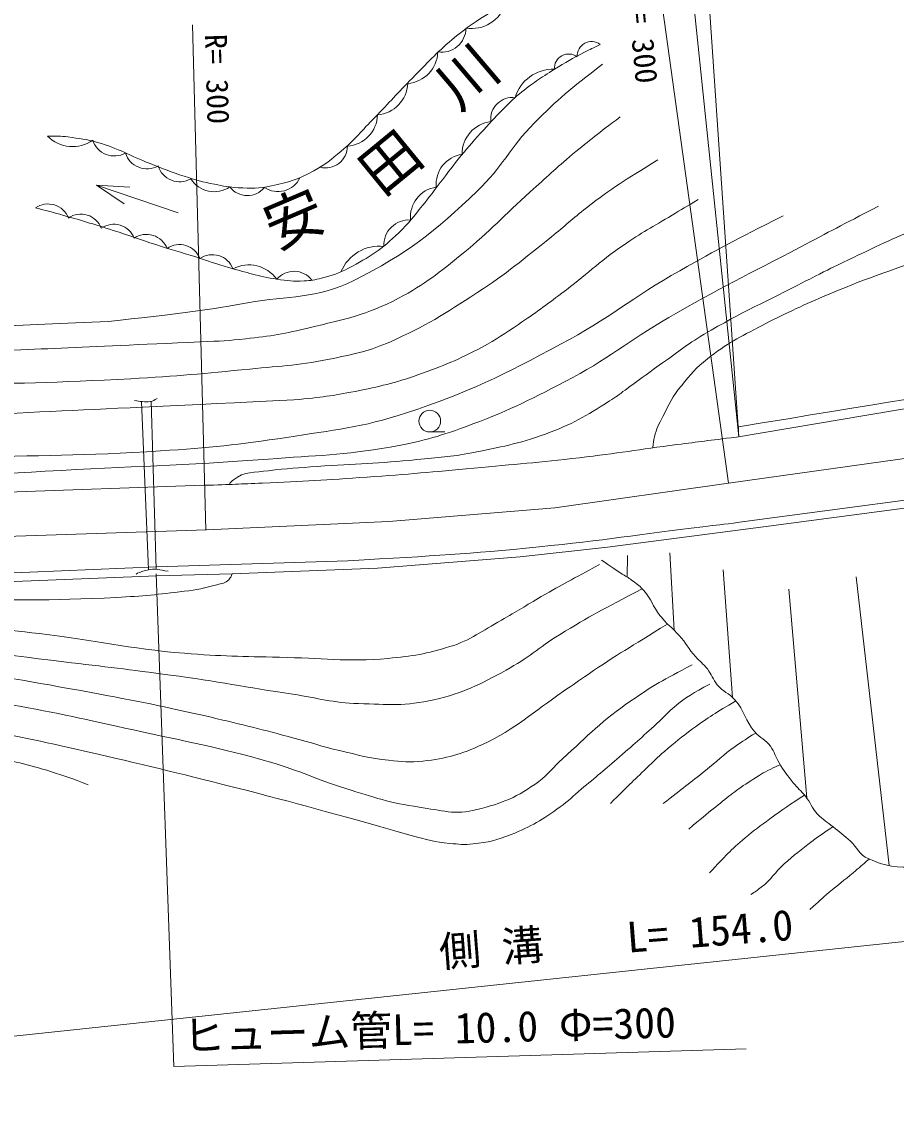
# Model space of a CAD drawing. Units: millimetres, scale not verified. Extents: x 40000 to 680000, y 20000 to 380000.
# Drawn here: x 372147 to 424431, y 253301 to 318364 of the extents above; entities that cross this region are included whole.
import ezdxf
from ezdxf.enums import TextEntityAlignment as Align

# ---------------------------------------------------------------- set-up
doc = ezdxf.new("R2010")
doc.units = ezdxf.units.MM
doc.header["$LTSCALE"] = 1000
doc.layers.add('M-BGD', color=7, linetype='Continuous', lineweight=13)
doc.layers.add('M-STR-HTXT', color=7, linetype='Continuous', lineweight=13)
doc.styles.add('ＭＳ ゴシック', font='')
doc.styles.get('ＭＳ ゴシック').set_extended_font_data('MS Gothic')

msp = doc.modelspace()

# ---------------------------------------------------------------- linework, layer by layer
at = {"layer": 'M-BGD'}
for p, q in [((376609, 308603), (381490, 306934)), ((376609, 308603), (378269, 307488)), ((376609, 308603), (378604, 308468)), ((445275, 298657), (414882, 293540)), ((379300, 295667), (379716, 285600)), ((379881, 295676), (380183, 285634)), ((415066, 288443), (469222, 295687)), ((396539, 293846), (397446, 293846)), ((383037, 290655), (334858, 288980)), ((408362, 286462), (408352, 285165)), ((410902, 286616), (411154, 281993)), ((336015, 283959), (380202, 285785)), ((380202, 285785), (391640, 286151)), ((414081, 285601), (414639, 277979)), ((422044, 285183), (424011, 267923)), ((418016, 284439), (419076, 271966))]:
    msp.add_line(p, q, dxfattribs=at)
for points in [[(393410, 285705), (401941, 286382), (407165, 286964), (416489, 288176), (469330, 295167)], [(336078, 283490), (380225, 285242), (384720, 285357), (393410, 285705)]]:
    msp.add_lwpolyline(points, dxfattribs=at)
msp.add_circle((396539, 294494), 648, dxfattribs=at)
for centre, radius, start, end in [((399023, 320124), 2166, 261.62519, 341.06413), ((397244, 318005), 1464, 261.40054, 359.04046), ((406215, 316325), 856, 53.09208, 183.91199), ((395084, 316619), 1942, 274.08774, 358.1948), ((404846, 315582), 856, 53.09208, 183.91199), ((403904, 313179), 2346, 87.85892, 164.07837), ((393281, 314743), 1942, 274.08774, 358.1948), ((401473, 312548), 1287, 82.14976, 186.74843), ((391479, 312867), 1942, 274.08774, 358.1948), ((400420, 310463), 1947, 96.66293, 180.66438), ((375180, 313002), 2101, 224.52116, 305.23873), ((377683, 311695), 1354, 197.58041, 299.37769), ((379638, 310924), 1354, 197.58041, 299.37769), ((390293, 310950), 1325, 256.14643, 359.14111), ((398731, 308652), 1807, 98.19609, 185.55196), ((381593, 310153), 1354, 197.58041, 299.37769), ((383657, 309868), 1662, 212.5878, 303.87562), ((385633, 309303), 1329, 217.82504, 320.64716), ((387471, 309658), 1446, 235.89922, 334.19733), ((397191, 306690), 1807, 98.19609, 185.55196), ((373716, 306165), 1308, 21.01113, 124.71938), ((375682, 305559), 1308, 21.01113, 124.71938), ((395302, 305011), 1506, 86.54127, 182.70623), ((377648, 304953), 1308, 21.01113, 124.71938), ((379613, 304347), 1308, 21.01113, 124.71938), ((381579, 303741), 1308, 21.01113, 124.71938), ((393524, 302482), 2473, 83.66107, 157.8139), ((383545, 303135), 1308, 21.01113, 124.71938), ((385715, 301752), 2080, 36.01258, 117.14472), ((388422, 302103), 1346, 37.4643, 139.59029)]:
    msp.add_arc(centre, radius, start, end, dxfattribs=at)
for points, knots in [([(373682, 311528), (373719, 311529), (373729, 311529), (373758, 311528), (374208, 311527), (374463, 311545), (374908, 311480), (375604, 311378), (376004, 311351), (376680, 311155), (377949, 310786), (378584, 310363), (379817, 309888), (380614, 309580), (381055, 309392), (381866, 309126), (382560, 308898), (382958, 308793), (383673, 308648), (384220, 308538), (384529, 308466), (385086, 308440), (385865, 308405), (386315, 308397), (387080, 308551), (388106, 308757), (388686, 308950), (389600, 309458), (390290, 309842), (390648, 310116), (391248, 310628), (392092, 311349), (392474, 311850), (393249, 312643), (394139, 313554), (394606, 314095), (395503, 314998), (396412, 315914), (396890, 316465), (397878, 317297), (398612, 317916), (399060, 318223), (399872, 318737), (400769, 319304), (401320, 319576), (402337, 319879), (402575, 319951), (402664, 319984), (402953, 320046)], [0, 0, 0, 0, 1, 1, 1, 2, 2, 2, 3, 3, 3, 4, 4, 4, 5, 5, 5, 6, 6, 6, 7, 7, 7, 8, 8, 8, 9, 9, 9, 10, 10, 10, 11, 11, 11, 12, 12, 12, 13, 13, 13, 14, 14, 14, 15, 15, 15, 16, 16, 16, 16]), ([(372972, 307240), (373672, 307061), (373855, 307010), (374419, 306855), (375678, 306509), (376374, 306284), (377620, 305892), (378620, 305578), (379168, 305363), (380166, 305041), (381096, 304741), (381625, 304597), (382558, 304305), (383325, 304064), (383742, 303888), (384516, 303676), (385634, 303371), (386253, 303152), (387397, 302976), (388029, 302878), (388392, 302844), (389030, 302872), (389438, 302890), (389668, 302933), (390064, 303033), (390718, 303200), (391087, 303319), (391684, 303633), (392955, 304304), (393662, 304750), (394691, 305752), (395293, 306338), (395577, 306719), (396104, 307372), (396962, 308436), (397383, 309079), (398242, 310142), (398748, 310769), (399042, 311113), (399583, 311710), (400093, 312272), (400378, 312588), (400912, 313127), (401284, 313501), (401494, 313712), (401900, 314050), (402668, 314690), (403147, 314989), (403992, 315523), (404673, 315954), (405072, 316168), (405787, 316539), (406152, 316728), (406273, 316791), (406729, 317010)], [0, 0, 0, 0, 1, 1, 1, 2, 2, 2, 3, 3, 3, 4, 4, 4, 5, 5, 5, 6, 6, 6, 7, 7, 7, 8, 8, 8, 9, 9, 9, 10, 10, 10, 11, 11, 11, 12, 12, 12, 13, 13, 13, 14, 14, 14, 15, 15, 15, 16, 16, 16, 17, 17, 17, 18, 18, 18, 18]), ([(377330, 300448), (381306, 300890), (382422, 300990), (385649, 301570), (388145, 302018), (389737, 301765), (392005, 302901), (395189, 304497), (396816, 305790), (399389, 308253), (400877, 309677), (401333, 310826), (402777, 312295), (404256, 313800), (404887, 314286), (406867, 315824)], [0, 0, 0, 0, 1, 1, 1, 2, 2, 2, 3, 3, 3, 4, 4, 4, 5, 5, 5, 5]), ([(409884, 292915), (409906, 293205), (409927, 293305), (409980, 293549), (410089, 294052), (410241, 294312), (410478, 294768), (410866, 295513), (411053, 295961), (411586, 296610), (412142, 297287), (412461, 297678), (413148, 298221), (414308, 299138), (415066, 299513), (416378, 300195), (417811, 300939), (418635, 301317), (420118, 301956), (422541, 303000), (423960, 303435), (426438, 304340), (427556, 304748), (428186, 304966), (429321, 305323), (432025, 306175), (433579, 306522), (436333, 307196), (438248, 307666), (439322, 307943), (441268, 308263), (442861, 308524), (443763, 308628), (445374, 308740), (447405, 308882), (448547, 308871), (450582, 308925), (455563, 309057), (458364, 308788), (463337, 309084), (463977, 309122), (464337, 309133), (464973, 309214), (466479, 309408), (467321, 309538), (468821, 309775), (469570, 309893), (470006, 309886), (470737, 310087), (472736, 310634), (473910, 310839), (475785, 311722), (476491, 312055), (476872, 312275), (477545, 312673), (478886, 313465), (479307, 313869), (480754, 315041)], [0, 0, 0, 0, 1, 1, 1, 2, 2, 2, 3, 3, 3, 4, 4, 4, 5, 5, 5, 6, 6, 6, 7, 7, 7, 8, 8, 8, 9, 9, 9, 10, 10, 10, 11, 11, 11, 12, 12, 12, 13, 13, 13, 14, 14, 14, 15, 15, 15, 16, 16, 16, 17, 17, 17, 18, 18, 18, 19, 19, 19, 19]), ([(418988, 302849), (420733, 303733), (421197, 303965), (422632, 304640), (424205, 305381), (425095, 305777), (426696, 306454), (427827, 306933), (428459, 307207), (429611, 307631), (430381, 307915), (430812, 308081), (431605, 308296), (432767, 308612), (433441, 308695), (434624, 308926), (436243, 309243), (437156, 309392), (438778, 309695), (440450, 310007), (441377, 310235), (443057, 310505), (444963, 310811), (446034, 310980), (447956, 311162), (449988, 311354), (451131, 311422), (453170, 311504), (456123, 311624), (457785, 311440), (460737, 311582), (462806, 311682), (463970, 311735), (466024, 312008), (467905, 312259), (468991, 312386), (470770, 313047), (471920, 313474), (472364, 313668), (473627, 314351)], [0, 0, 0, 0, 1, 1, 1, 2, 2, 2, 3, 3, 3, 4, 4, 4, 5, 5, 5, 6, 6, 6, 7, 7, 7, 8, 8, 8, 9, 9, 9, 10, 10, 10, 11, 11, 11, 12, 12, 12, 13, 13, 13, 13]), ([(382799, 299231), (384094, 299277), (384471, 299305), (385537, 299418), (387035, 299578), (387875, 299712), (389338, 300073), (391466, 300597), (392729, 300808), (394666, 301833), (396292, 302694), (397106, 303362), (398529, 304528), (400173, 305876), (400969, 306775), (402549, 308197), (403532, 309082), (404069, 309594), (405083, 310443), (406166, 311350), (406547, 311634), (407928, 312676)], [0, 0, 0, 0, 1, 1, 1, 2, 2, 2, 3, 3, 3, 4, 4, 4, 5, 5, 5, 6, 6, 6, 7, 7, 7, 7]), ([(307749, 281820), (308599, 282166), (308864, 282307), (309546, 282682), (310823, 283382), (311373, 284033), (312548, 284894), (313299, 285445), (313701, 285782), (314479, 286296), (315988, 287292), (316848, 287840), (318457, 288664), (320692, 289808), (322005, 290326), (324315, 291312), (326385, 292196), (327512, 292804), (329674, 293431), (332041, 294117), (333410, 294359), (335843, 294755), (340799, 295562), (343625, 295674), (348633, 296048), (351826, 296286), (353626, 296198), (356827, 296297), (360898, 296423), (363179, 296488), (367249, 296624), (371710, 296774), (374212, 296778), (378668, 297030), (381454, 297187), (383011, 297332), (385788, 297606), (387747, 297799), (388862, 297835), (390789, 298245), (392141, 298532), (392919, 298686), (394185, 299242), (396308, 300173), (397413, 300891), (399357, 302155), (401182, 303341), (402108, 304149), (403812, 305504), (404648, 306169), (405074, 306592), (405915, 307249), (407498, 308486), (408124, 308827), (410184, 310116)], [0, 0, 0, 0, 1, 1, 1, 2, 2, 2, 3, 3, 3, 4, 4, 4, 5, 5, 5, 6, 6, 6, 7, 7, 7, 8, 8, 8, 9, 9, 9, 10, 10, 10, 11, 11, 11, 12, 12, 12, 13, 13, 13, 14, 14, 14, 15, 15, 15, 16, 16, 16, 17, 17, 17, 18, 18, 18, 18]), ([(358083, 289787), (358141, 289972), (358204, 290061), (358322, 290208), (358634, 290594), (359036, 290537), (359527, 290613), (360497, 290763), (361050, 290782), (362030, 290851), (366522, 291172), (369045, 291247), (373542, 291495), (378763, 291784), (381695, 291836), (386909, 292228), (389750, 292441), (391363, 292446), (394169, 292944), (395968, 293263), (396971, 293531), (398686, 294159), (401082, 295037), (402373, 295678), (404637, 296854), (407164, 298167), (408375, 299257), (410838, 300687), (413847, 302434), (415612, 303270), (418689, 304893), (420512, 305854), (421088, 306157), (423363, 307339)], [0, 0, 0, 0, 1, 1, 1, 2, 2, 2, 3, 3, 3, 4, 4, 4, 5, 5, 5, 6, 6, 6, 7, 7, 7, 8, 8, 8, 9, 9, 9, 10, 10, 10, 11, 11, 11, 11]), ([(388418, 295756), (390150, 295935), (390666, 295991), (392084, 296273), (393569, 296569), (394407, 296752), (395833, 297260), (397374, 297808), (398233, 298152), (399676, 298922), (400555, 299391), (401014, 299716), (401841, 300272), (402880, 300969), (403442, 301391), (404443, 302141), (405895, 303230), (406611, 303969), (408104, 305000), (409207, 305762), (409877, 306108), (411025, 306799), (411635, 307167), (411829, 307284), (412591, 307734)], [0, 0, 0, 0, 1, 1, 1, 2, 2, 2, 3, 3, 3, 4, 4, 4, 5, 5, 5, 6, 6, 6, 7, 7, 7, 8, 8, 8, 8]), ([(346178, 291583), (357095, 291930), (359832, 292014), (368583, 292308), (373217, 292464), (375819, 292416), (380446, 292713), (383402, 292903), (385059, 293072), (387986, 293523), (390810, 293958), (392438, 294095), (395152, 294988), (398894, 296218), (400889, 297237), (404367, 299085), (407256, 300620), (408649, 301871), (411494, 303486), (413874, 304836), (414692, 305264), (417679, 306773)], [0, 0, 0, 0, 1, 1, 1, 2, 2, 2, 3, 3, 3, 4, 4, 4, 5, 5, 5, 6, 6, 6, 7, 7, 7, 7]), ([(384562, 290757), (384650, 290865), (384705, 290897), (384804, 290978), (385461, 291513), (386063, 291414), (386902, 291525), (388035, 291675), (388678, 291691), (389817, 291781), (392139, 291965), (393449, 291949), (395765, 292190), (397050, 292324), (397780, 292345), (399047, 292598), (400787, 292946), (401780, 293121), (403451, 293719), (405040, 294288), (405860, 294806), (407294, 295696), (407670, 295929), (407862, 296089), (408222, 296347), (409024, 296922), (409456, 297269), (410264, 297835), (411307, 298567), (411857, 299032), (412951, 299685), (415237, 301049), (416630, 301613), (418988, 302849), (418988, 302849), (418988, 302849), (418988, 302849)], [0, 0, 0, 0, 1, 1, 1, 2, 2, 2, 3, 3, 3, 4, 4, 4, 5, 5, 5, 6, 6, 6, 7, 7, 7, 8, 8, 8, 9, 9, 9, 10, 10, 10, 11, 11, 11, 12, 12, 12, 12]), ([(313272, 295926), (314773, 296040), (315198, 296101), (316427, 296253), (319461, 296629), (321090, 297285), (324115, 297725), (327155, 298168), (328856, 298477), (331920, 298684), (336649, 299003), (339311, 298917), (344048, 299081), (357051, 299530), (361149, 299740), (377330, 300448)], [0, 0, 0, 0, 1, 1, 1, 2, 2, 2, 3, 3, 3, 4, 4, 4, 5, 5, 5, 5]), ([(332457, 296588), (336180, 297109), (337232, 297279), (340314, 297481), (342762, 297641), (344141, 297585), (346592, 297683), (349155, 297786), (350588, 297898), (353151, 298010), (358694, 298254), (361801, 298329), (367345, 298556), (373382, 298802), (375278, 298890), (382799, 299231)], [0, 0, 0, 0, 1, 1, 1, 2, 2, 2, 3, 3, 3, 4, 4, 4, 5, 5, 5, 5]), ([(378885, 295728), (379101, 295689), (379168, 295676), (379351, 295664), (379537, 295651), (379645, 295625), (379827, 295664), (379999, 295700), (380073, 295741), (380242, 295839)], [0, 0, 0, 0, 1, 1, 1, 2, 2, 2, 3, 3, 3, 3]), ([(414882, 293540), (413146, 293325), (412707, 293268), (411314, 293088), (409038, 292794), (407771, 292566), (405491, 292306), (403029, 292025), (401645, 291909), (399177, 291683), (396683, 291455), (395287, 291314), (392789, 291143), (390353, 290976), (388987, 290897), (386548, 290790), (385177, 290729), (384739, 290710), (383037, 290655)], [0, 0, 0, 0, 1, 1, 1, 2, 2, 2, 3, 3, 3, 4, 4, 4, 5, 5, 5, 6, 6, 6, 6]), ([(391640, 286151), (397141, 286461), (398629, 286530), (403090, 286979), (406921, 287364), (409051, 287716), (412874, 288179), (413730, 288282), (413998, 288315), (415066, 288443)], [0, 0, 0, 0, 1, 1, 1, 2, 2, 2, 3, 3, 3, 3]), ([(356300, 283146), (357975, 283119), (358427, 283095), (359790, 283031), (362624, 282899), (364202, 282675), (367028, 282419), (369437, 282201), (370785, 282073), (373187, 281795), (376589, 281403), (378462, 280892), (381875, 280614), (384087, 280434), (385334, 280429), (387553, 280380), (390090, 280325), (391522, 280082), (394050, 280310), (395512, 280442), (396339, 280577), (397742, 281011), (399036, 281412), (399641, 281944), (400826, 282600), (401771, 283124), (402273, 283465), (403210, 284002), (404556, 284776), (405001, 285008), (406692, 285919)], [0, 0, 0, 0, 1, 1, 1, 2, 2, 2, 3, 3, 3, 4, 4, 4, 5, 5, 5, 6, 6, 6, 7, 7, 7, 8, 8, 8, 9, 9, 9, 10, 10, 10, 10]), ([(378978, 285347), (379256, 285486), (379379, 285526), (379652, 285587), (380128, 285693), (380365, 285614), (380898, 285517)], [0, 0, 0, 0, 1, 1, 1, 2, 2, 2, 2]), ([(384720, 285357), (384668, 285205), (384623, 285132), (384523, 285015), (384328, 284786), (384106, 284792), (383816, 284714), (383066, 284509), (382636, 284413), (381864, 284319), (380287, 284127), (379400, 284035), (377813, 283955), (373729, 283749), (371434, 283798), (367345, 283831), (365242, 283847), (364067, 283995), (361965, 284023), (360137, 284047), (359104, 284006), (357291, 283774), (357156, 283756), (357076, 283759), (356948, 283711), (356619, 283587), (356462, 283455), (356138, 283317), (355809, 283175), (355606, 283138), (355287, 282974), (354706, 282676), (354463, 282362), (353874, 282081), (353308, 281810), (353064, 281742), (352358, 281551)], [0, 0, 0, 0, 1, 1, 1, 2, 2, 2, 3, 3, 3, 4, 4, 4, 5, 5, 5, 6, 6, 6, 7, 7, 7, 8, 8, 8, 9, 9, 9, 10, 10, 10, 11, 11, 11, 12, 12, 12, 12]), ([(408050, 285338), (408358, 285165), (408454, 285108), (408694, 284933), (408968, 284733), (409120, 284614), (409348, 284362), (409808, 283853), (409860, 283412), (410297, 282883), (410469, 282673), (410532, 282593), (410758, 282362)], [0, 0, 0, 0, 1, 1, 1, 2, 2, 2, 3, 3, 3, 4, 4, 4, 4]), ([(354856, 281890), (359131, 281718), (360297, 281654), (363775, 281368), (368042, 281016), (370413, 280615), (374664, 280106), (377158, 279807), (378555, 279649), (381044, 279311), (383909, 278923), (385498, 278593), (388358, 278166), (389890, 277938), (390735, 277653), (392284, 277605), (394047, 277552), (395074, 277446), (396794, 277839), (398573, 278246), (399514, 278741), (401117, 279615), (402423, 280328), (403032, 280931), (404295, 281718), (406174, 282890), (406859, 283221), (409249, 284476)], [0, 0, 0, 0, 1, 1, 1, 2, 2, 2, 3, 3, 3, 4, 4, 4, 5, 5, 5, 6, 6, 6, 7, 7, 7, 8, 8, 8, 9, 9, 9, 9]), ([(336897, 271483), (337548, 272559), (337757, 272898), (338416, 273726), (339112, 274600), (339529, 275081), (340379, 275806), (341448, 276717), (342141, 277117), (343347, 277839), (344537, 278552), (345221, 278951), (346525, 279428), (347995, 279965), (348854, 280213), (350404, 280433), (352430, 280720), (353592, 280684), (355638, 280666), (357942, 280646), (359230, 280513), (361527, 280339), (363723, 280173), (364951, 280041), (367135, 279755), (370693, 279290), (372673, 278930), (376202, 278283), (379053, 277760), (380647, 277444), (383469, 276787), (385412, 276335), (386495, 276057), (388423, 275549), (389489, 275268), (390069, 275044), (391145, 274801), (392286, 274543), (392919, 274331), (394084, 274219), (394879, 274143), (395336, 274071), (396130, 274167), (397564, 274342), (398385, 274549), (399692, 275165), (401741, 276129), (402669, 277069), (404542, 278343), (405117, 278734), (405431, 278964), (406007, 279355), (407823, 280590), (408452, 280945), (410758, 282362)], [0, 0, 0, 0, 1, 1, 1, 2, 2, 2, 3, 3, 3, 4, 4, 4, 5, 5, 5, 6, 6, 6, 7, 7, 7, 8, 8, 8, 9, 9, 9, 10, 10, 10, 11, 11, 11, 12, 12, 12, 13, 13, 13, 14, 14, 14, 15, 15, 15, 16, 16, 16, 17, 17, 17, 18, 18, 18, 18]), ([(410758, 282362), (411094, 282060), (411191, 281961), (411448, 281685), (411874, 281228), (412011, 280886), (412424, 280418), (412690, 280117), (412891, 279995), (413141, 279680), (413412, 279339), (413457, 279072), (413733, 278735), (414075, 278316), (414425, 278238), (414782, 277832), (415365, 277168), (415402, 276582), (415976, 275910), (416297, 275535), (416615, 275454), (416911, 275059), (417174, 274707), (417198, 274434), (417430, 274062), (417731, 273580), (417914, 273318), (418272, 272878), (418540, 272548), (418733, 272400), (418999, 272068), (419312, 271675), (419382, 271374), (419726, 271008), (420049, 270664), (420296, 270541), (420660, 270240), (421063, 269908), (421305, 269742), (421689, 269388), (422117, 268993), (422219, 268582), (422748, 268339), (423789, 267861), (424490, 267812), (425635, 267830), (426153, 267838), (426458, 267877), (426939, 268068), (427284, 268205), (427378, 268470), (427724, 268604), (428288, 268822), (428683, 268650), (429252, 268858), (430270, 269230), (430669, 269786), (431633, 270282), (432250, 270600), (432468, 270707), (433239, 271044)], [0, 0, 0, 0, 1, 1, 1, 2, 2, 2, 3, 3, 3, 4, 4, 4, 5, 5, 5, 6, 6, 6, 7, 7, 7, 8, 8, 8, 9, 9, 9, 10, 10, 10, 11, 11, 11, 12, 12, 12, 13, 13, 13, 14, 14, 14, 15, 15, 15, 16, 16, 16, 17, 17, 17, 18, 18, 18, 19, 19, 19, 20, 20, 20, 20]), ([(339980, 271684), (340571, 272466), (340807, 272706), (341397, 273304), (342627, 274551), (343452, 275171), (345027, 275937), (347178, 276983), (348500, 277343), (350822, 277915), (353076, 278471), (354409, 278460), (356727, 278585), (359923, 278757), (361728, 278680), (364921, 278461), (367508, 278283), (368940, 277981), (371495, 277542), (374379, 277046), (375974, 276657), (378833, 276030), (382045, 275327), (383869, 275016), (387027, 274099), (388816, 273579), (389751, 273080), (391529, 272525), (393213, 272000), (394161, 271669), (395907, 271419), (397242, 271228), (398052, 270930), (399358, 271269), (400894, 271666), (401782, 272004), (403055, 272951), (403673, 273411), (403914, 273792), (404483, 274312), (406027, 275720), (406841, 276588), (408565, 277770), (409932, 278708), (410480, 279020), (412226, 279920)], [0, 0, 0, 0, 1, 1, 1, 2, 2, 2, 3, 3, 3, 4, 4, 4, 5, 5, 5, 6, 6, 6, 7, 7, 7, 8, 8, 8, 9, 9, 9, 10, 10, 10, 11, 11, 11, 12, 12, 12, 13, 13, 13, 14, 14, 14, 15, 15, 15, 15]), ([(395358, 269746), (396441, 269453), (396793, 269323), (397741, 269248), (398281, 269205), (398590, 269154), (399128, 269217), (400037, 269322), (400553, 269436), (401402, 269778), (402621, 270268), (403270, 270655), (404331, 271429), (404849, 271807), (405099, 272071), (405589, 272484), (406491, 273244), (407006, 273657), (407895, 274432), (408837, 275253), (409361, 275717), (410278, 276566), (410629, 276891), (410804, 277096), (411166, 277407), (411914, 278049), (412273, 278204), (413285, 278778)], [0, 0, 0, 0, 1, 1, 1, 2, 2, 2, 3, 3, 3, 4, 4, 4, 5, 5, 5, 6, 6, 6, 7, 7, 7, 8, 8, 8, 9, 9, 9, 9]), ([(342143, 272088), (343028, 272854), (343301, 273090), (344108, 273643), (344914, 274195), (345396, 274462), (346264, 274910), (347114, 275349), (347612, 275559), (348514, 275874), (349995, 276393), (350844, 276661), (352388, 276937), (353941, 277215), (354832, 277258), (356407, 277342), (357752, 277415), (358509, 277398), (359855, 277373), (361106, 277351), (361811, 277344), (363054, 277207), (365411, 276949), (366715, 276667), (369042, 276215), (371728, 275694), (373228, 275375), (375896, 274767), (379389, 273970), (381339, 273496), (384811, 272613), (388948, 271560), (390275, 271178), (395358, 269746)], [0, 0, 0, 0, 1, 1, 1, 2, 2, 2, 3, 3, 3, 4, 4, 4, 5, 5, 5, 6, 6, 6, 7, 7, 7, 8, 8, 8, 9, 9, 9, 10, 10, 10, 11, 11, 11, 11]), ([(407342, 271645), (408395, 272678), (408661, 272947), (409523, 273764), (409931, 274151), (410148, 274381), (410572, 274751), (411206, 275302), (411580, 275589), (412254, 276090), (413237, 276820), (413642, 277052), (414833, 277772)], [0, 0, 0, 0, 1, 1, 1, 2, 2, 2, 3, 3, 3, 4, 4, 4, 4]), ([(362457, 275285), (363768, 275241), (364136, 275212), (365209, 275124), (367131, 274966), (368206, 274810), (370101, 274454), (371608, 274171), (372456, 273999), (373918, 273535), (374785, 273259), (375090, 273158), (376114, 272756)], [0, 0, 0, 0, 1, 1, 1, 2, 2, 2, 3, 3, 3, 4, 4, 4, 4]), ([(410489, 271635), (411723, 272585), (412042, 272827), (413023, 273608), (413720, 274164), (414071, 274527), (414799, 275041), (415284, 275384), (415485, 275517), (416031, 275849)], [0, 0, 0, 0, 1, 1, 1, 2, 2, 2, 3, 3, 3, 3]), ([(415734, 272995), (416286, 273346), (416443, 273463), (416932, 273698), (417155, 273806), (417243, 273848), (417499, 273952)], [0, 0, 0, 0, 1, 1, 1, 2, 2, 2, 2]), ([(412036, 270108), (412792, 270759), (413000, 270932), (413636, 271438), (414435, 272072), (414871, 272450), (415734, 272995)], [0, 0, 0, 0, 1, 1, 1, 2, 2, 2, 2]), ([(413276, 267496), (414237, 268513), (414509, 268834), (415401, 269580), (415962, 270049), (416295, 270288), (416883, 270723), (417702, 271328), (418055, 271556), (418945, 272133)], [0, 0, 0, 0, 1, 1, 1, 2, 2, 2, 3, 3, 3, 3]), ([(415728, 266187), (416030, 266374), (416119, 266447), (416358, 266630), (416963, 267094), (417158, 267515), (417729, 268021), (418354, 268577), (418723, 268869), (419394, 269368), (419903, 269747), (420141, 269913), (420649, 270249)], [0, 0, 0, 0, 1, 1, 1, 2, 2, 2, 3, 3, 3, 4, 4, 4, 4]), ([(422806, 268313), (422374, 267935), (422237, 267817), (421852, 267492), (421303, 267029), (420971, 266797), (420426, 266329), (419967, 265935), (419820, 265802), (419272, 265300)], [0, 0, 0, 0, 1, 1, 1, 2, 2, 2, 3, 3, 3, 3])]:
    msp.add_open_spline(points, degree=3, knots=knots, dxfattribs=at)
for points in [[(415002, 294156), (431811, 296896), (431811, 296896), (448620, 299636)], [(360656, 294444), (374537, 295100), (374537, 295100), (388418, 295756)], [(415013, 293562), (415007, 293859), (415007, 293859), (415002, 294156)], [(406818, 286177), (407434, 285758), (407434, 285758), (408050, 285338)]]:
    msp.add_open_spline(points, degree=3, dxfattribs=at)
at = {"layer": 'M-STR-HTXT'}
for p, q in [((411628, 326263), (415013, 293562)), ((412813, 325777), (415013, 293562)), ((410203, 320984), (414405, 290787)), ((382356, 318173), (383154, 287990)), ((329874, 253301), (473234, 268506))]:
    msp.add_line(p, q, dxfattribs=at)
for points in [[(438022, 294085), (414405, 290787), (404028, 289302), (394096, 288496), (383199, 287991), (335808, 286428)], [(415457, 256976), (381239, 255921), (380184, 285357)]]:
    msp.add_lwpolyline(points, dxfattribs=at)

# ---------------------------------------------------------------- texts
at = {"layer": 'M-BGD', "style": 'ＭＳ ゴシック'}
for s, rotation, p in [('川', 40.465, (398760, 312403)), ('田', 39.348, (394126, 307277)), ('安', 23.152, (387620, 304032))]:
    msp.add_text(s, height=2566, rotation=rotation, dxfattribs=at).set_placement(p, align=Align.BOTTOM_LEFT)
at = {"layer": 'M-STR-HTXT', "style": 'ＭＳ ゴシック'}
for s, height, rotation, p in [('R= 300', 1320, 275.402, (407969, 319950)), ('R= 300', 1320, 271.745, (382697, 317601)), ('側 溝\u3000\u3000L= 154.0', 1833, 4.447, (397214, 261298)), ('ヒューム管L= 10.0 Φ=300', 1833, 1.6, (381838, 256284))]:
    msp.add_text(s, height=height, rotation=rotation, dxfattribs=at).set_placement(p, align=Align.BOTTOM_LEFT)

doc.saveas('drawing.dxf')
